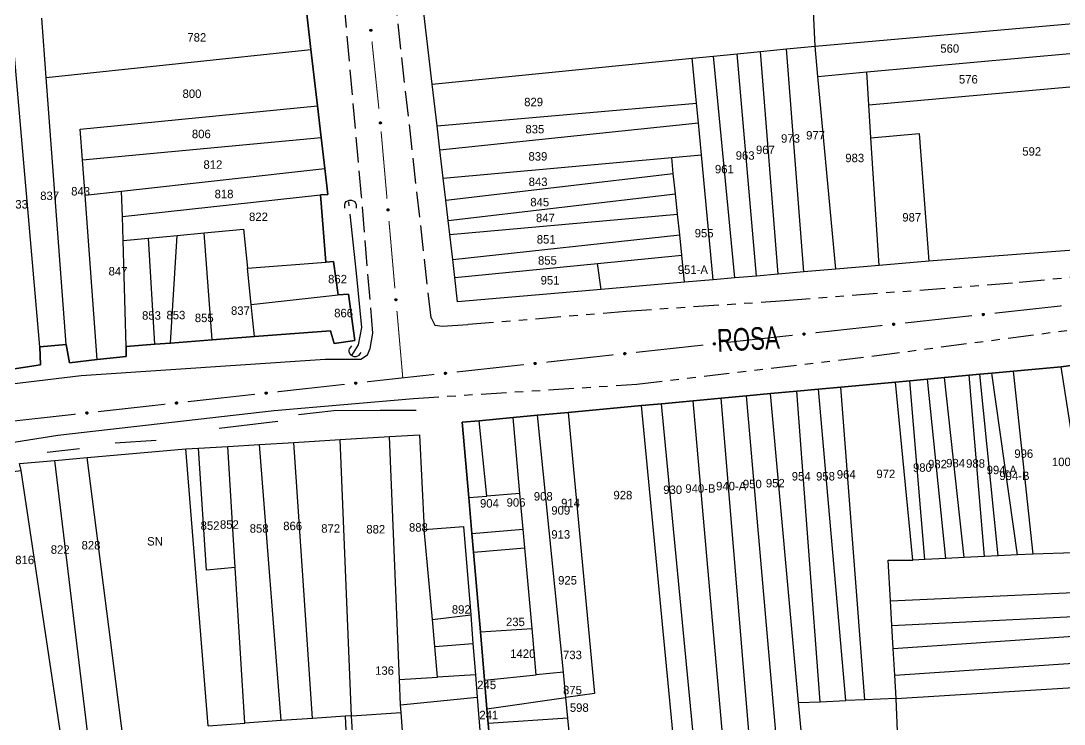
# Model space of a CAD drawing. Extents: x 203851 to 204958, y 4839055 to 4839989.
# Drawn here: x 204450.1 to 204635.2, y 4839267.4 to 4839392.1 of the extents above; entities that cross this region are included whole.
import ezdxf
from ezdxf.enums import TextEntityAlignment as Align

# ---------------------------------------------------------------- set-up
doc = ezdxf.new("R2010")
doc.units = 0
doc.header["$LTSCALE"] = 1.5
doc.header["$MEASUREMENT"] = 0
for name, pattern in [('TRACO_05', [11, 7, -1, 0.5, -1, 0.5, -1]), ('TRACO_11', [8, 3, -1, 3, -1]), ('TRACO_25', [8, 3, -1, 1, -1, 1, -1])]:
    doc.linetypes.add(name, pattern=pattern)
for name, color, linetype in [('CD_MALHA_LOTES', 7, 'CONTINUOUS'), ('HD-VALAS-DRENOS', 170, 'CONTINUOUS'), ('RU-QUADRA', 210, 'CONTINUOUS'), ('SV-BUEIRO-VALA', 7, 'CONTINUOUS'), ('SV-EIXO-RUA-PAV', 20, 'CONTINUOUS'), ('SV-PONTE-BUEIRO', 251, 'CONTINUOUS'), ('SV-RUA-NAO-PAV', 7, 'CONTINUOUS'), ('SV-RUA-PAVIM', 7, 'CONTINUOUS'), ('SV-TXT-RUA-N-PAV', 7, 'CONTINUOUS'), ('Th_NmrPort', 1, 'CONTINUOUS')]:
    doc.layers.add(name, color=color, linetype=linetype)
doc.styles.add('ARIAL', font='ARIAL.SHX')

# ---------------------------------------------------------------- blocks, each defined once
blk = doc.blocks.new('COD120', base_point=(204091.84, 4839277.8))
at = {"layer": 'SV-PONTE-BUEIRO'}
blk.add_lwpolyline([(204090.84, 4839276.4), (204090.84, 4839276.983333), (204090.84, 4839277.070833), (204090.923333, 4839277.304167), (204091.09, 4839277.566667), (204091.34, 4839277.7125), (204091.673333, 4839277.8), (204092.006667, 4839277.8), (204092.34, 4839277.7125), (204092.59, 4839277.566667), (204092.756667, 4839277.304167), (204092.84, 4839277.070833), (204092.84, 4839276.983333), (204092.84, 4839276.4)], dxfattribs=at)

msp = doc.modelspace()

# ---------------------------------------------------------------- linework, layer by layer
at = {"layer": 'CD_MALHA_LOTES', "linetype": 'Continuous', "flags": 128}
for points in [[(204523.04, 4839380.92), (204520.38, 4839403.71)], [(204500.38, 4839397.13), (204501.54, 4839387.07)], [(204590.98, 4839387.67), (204590.7, 4839393.87)], [(204453.45, 4839334.31), (204448.43, 4839392.06)], [(204454.59, 4839382.11), (204453.81, 4839392.59)], [(204590.98, 4839387.67), (204636.75, 4839391.66)], [(204585.94, 4839387.17), (204590.98, 4839387.67)], [(204591.49, 4839382.26), (204590.98, 4839387.67)], [(204454.59, 4839382.11), (204501.54, 4839387.07)], [(204501.54, 4839387.07), (204502.7, 4839377.07)], [(204569.2, 4839385.51), (204572.96, 4839385.88)], [(204572.96, 4839385.88), (204577.18, 4839386.3)], [(204576.74, 4839346.53), (204572.96, 4839385.88)], [(204577.18, 4839386.3), (204581.31, 4839386.71)], [(204580.58, 4839346.87), (204577.18, 4839386.3)], [(204581.31, 4839386.71), (204585.94, 4839387.17)], [(204584.47, 4839347.21), (204581.31, 4839386.71)], [(204589.01, 4839347.6), (204585.94, 4839387.17)], [(204600.17, 4839383.1), (204636.83, 4839386.43)], [(204523.04, 4839380.92), (204569.2, 4839385.51)], [(204569.95, 4839377.56), (204569.2, 4839385.51)], [(204458.13, 4839334.71), (204454.59, 4839382.11)], [(204591.49, 4839382.26), (204600.17, 4839383.1)], [(204594.7, 4839348.09), (204591.49, 4839382.26)], [(204600.54, 4839377.24), (204600.17, 4839383.1)], [(204523.91, 4839373.51), (204523.04, 4839380.92)], [(204600.54, 4839377.24), (204636.83, 4839380.47)], [(204460.58, 4839372.91), (204502.7, 4839377.07)], [(204502.7, 4839377.07), (204503.35, 4839371.42)], [(204523.91, 4839373.51), (204569.95, 4839377.56)], [(204570.28, 4839374.02), (204569.95, 4839377.56)], [(204600.91, 4839371.37), (204600.54, 4839377.24)], [(204460.99, 4839367.48), (204460.58, 4839372.91)], [(204524.41, 4839369.24), (204523.91, 4839373.51)], [(204524.41, 4839369.24), (204570.28, 4839374.02)], [(204570.82, 4839368.35), (204570.28, 4839374.02)], [(204460.99, 4839367.48), (204503.35, 4839371.42)], [(204503.35, 4839371.42), (204503.99, 4839365.92)], [(204600.91, 4839371.37), (204609.46, 4839372.13)], [(204602.34, 4839348.76), (204600.91, 4839371.37)], [(204609.46, 4839372.13), (204611.2, 4839349.53)], [(204525, 4839364.23), (204524.41, 4839369.24)], [(204461.46, 4839361.23), (204460.99, 4839367.48)], [(204525, 4839364.23), (204565.55, 4839367.88)], [(204565.55, 4839367.88), (204570.82, 4839368.35)], [(204565.84, 4839365.04), (204565.55, 4839367.88)], [(204572.91, 4839346.2), (204570.82, 4839368.35)], [(204467.95, 4839361.95), (204503.99, 4839365.92)], [(204503.99, 4839365.92), (204504.52, 4839361.35)], [(204525.46, 4839360.3), (204525, 4839364.23)], [(204525.46, 4839360.3), (204565.84, 4839365.04)], [(204566.21, 4839361.45), (204565.84, 4839365.04)], [(204461.46, 4839361.23), (204467.95, 4839361.95)], [(204468.09, 4839357.45), (204467.95, 4839361.95)], [(204463.64, 4839332.04), (204461.46, 4839361.23)], [(204468.09, 4839357.45), (204503.21, 4839361.27)], [(204504.52, 4839361.35), (204503.21, 4839361.27)], [(204503.21, 4839361.27), (204504.16, 4839349.32)], [(204525.88, 4839356.74), (204525.46, 4839360.3)], [(204525.88, 4839356.74), (204566.21, 4839361.45)], [(204566.59, 4839357.84), (204566.21, 4839361.45)], [(204468.22, 4839353.16), (204468.09, 4839357.45)], [(204526.17, 4839354.23), (204525.88, 4839356.74)], [(204526.17, 4839354.23), (204566.59, 4839357.84)], [(204566.97, 4839354.2), (204566.59, 4839357.84)], [(204477.83, 4839354.07), (204482.59, 4839354.52)], [(204482.59, 4839354.52), (204489.56, 4839355.17)], [(204484.03, 4839335.54), (204482.59, 4839354.52)], [(204489.56, 4839355.17), (204490.28, 4839348.29)], [(204468.22, 4839353.16), (204472.74, 4839353.59)], [(204468.78, 4839334.37), (204468.22, 4839353.16)], [(204472.74, 4839353.59), (204477.83, 4839354.07)], [(204473.86, 4839334.76), (204472.74, 4839353.59)], [(204476.62, 4839334.97), (204477.83, 4839354.07)], [(204526.69, 4839349.77), (204526.17, 4839354.23)], [(204526.69, 4839349.77), (204566.97, 4839354.2)], [(204567.35, 4839350.54), (204566.97, 4839354.2)], [(204636.83, 4839351.44), (204611.2, 4839349.53)], [(204490.28, 4839348.29), (204504.16, 4839349.32)], [(204504.16, 4839349.32), (204505.52, 4839349.45)], [(204505.52, 4839349.45), (204506.35, 4839343.52)], [(204527.06, 4839346.61), (204526.69, 4839349.77)], [(204527.06, 4839346.61), (204552.39, 4839349.08)], [(204552.39, 4839349.08), (204567.35, 4839350.54)], [(204553.05, 4839344.48), (204552.39, 4839349.08)], [(204567.84, 4839345.76), (204567.35, 4839350.54)], [(204611.2, 4839349.53), (204602.34, 4839348.76)], [(204490.96, 4839341.84), (204490.28, 4839348.29)], [(204584.47, 4839347.21), (204580.58, 4839346.87)], [(204589.01, 4839347.6), (204584.47, 4839347.21)], [(204594.7, 4839348.09), (204589.01, 4839347.6)], [(204602.34, 4839348.76), (204594.7, 4839348.09)], [(204527.57, 4839342.26), (204527.06, 4839346.61)], [(204567.84, 4839345.76), (204553.05, 4839344.48)], [(204572.91, 4839346.2), (204567.84, 4839345.76)], [(204576.74, 4839346.53), (204572.91, 4839346.2)], [(204580.58, 4839346.87), (204576.74, 4839346.53)], [(204490.96, 4839341.84), (204506.35, 4839343.52)], [(204506.35, 4839343.52), (204508.21, 4839343.64)], [(204508.21, 4839343.64), (204509.36, 4839335.45)], [(204553.05, 4839344.48), (204527.57, 4839342.26)], [(204491.55, 4839336.12), (204490.96, 4839341.84)], [(204491.55, 4839336.12), (204484.03, 4839335.54)], [(204505.01, 4839337.16), (204491.55, 4839336.12)], [(204505.64, 4839334.9), (204505.01, 4839337.16)], [(204458.13, 4839334.71), (204453.45, 4839334.31)], [(204453.45, 4839334.31), (204453.56, 4839331.1)], [(204458.69, 4839331.49), (204458.13, 4839334.71)], [(204468.78, 4839334.37), (204468.76, 4839332.61)], [(204473.86, 4839334.76), (204468.78, 4839334.37)], [(204476.62, 4839334.97), (204473.86, 4839334.76)], [(204484.03, 4839335.54), (204476.62, 4839334.97)], [(204509.36, 4839335.45), (204505.64, 4839334.9)], [(204468.76, 4839332.61), (204463.64, 4839332.04)], [(204453.56, 4839331.1), (204447.01, 4839330.08)], [(204463.64, 4839332.04), (204458.69, 4839331.49)], [(204626.22, 4839330), (204634.64, 4839330.78)], [(204634.64, 4839330.78), (204636.83, 4839331.03)], [(204636.83, 4839316.73), (204634.64, 4839330.78)], [(204607.8, 4839328.29), (204610.92, 4839328.58)], [(204610.92, 4839328.58), (204613.94, 4839328.86)], [(204614.19, 4839296.76), (204610.92, 4839328.58)], [(204613.94, 4839328.86), (204618.36, 4839329.27)], [(204617.42, 4839296.92), (204613.94, 4839328.86)], [(204618.36, 4839329.27), (204620.24, 4839329.44)], [(204621.03, 4839297.1), (204618.36, 4839329.27)], [(204620.24, 4839329.44), (204622.35, 4839329.64)], [(204623.47, 4839297.21), (204620.24, 4839329.44)], [(204622.35, 4839329.64), (204626.22, 4839330)], [(204626.93, 4839297.38), (204622.35, 4839329.64)], [(204629.68, 4839297.51), (204626.22, 4839330)], [(204587.77, 4839326.43), (204591.61, 4839326.79)], [(204591.61, 4839326.79), (204595.56, 4839327.15)], [(204596.45, 4839271.54), (204591.61, 4839326.79)], [(204595.56, 4839327.15), (204605.25, 4839328.05)], [(204599.8, 4839271.68), (204595.56, 4839327.15)], [(204605.25, 4839328.05), (204607.8, 4839328.29)], [(204608.33, 4839296.48), (204605.25, 4839328.05)], [(204610.44, 4839296.58), (204607.8, 4839328.29)], [(204563.76, 4839324.2), (204569.36, 4839324.72)], [(204569.36, 4839324.72), (204574.33, 4839325.18)], [(204574.62, 4839264.95), (204569.36, 4839324.72)], [(204574.33, 4839325.18), (204578.8, 4839325.6)], [(204579.28, 4839265.37), (204574.33, 4839325.18)], [(204578.8, 4839325.6), (204583.08, 4839326)], [(204584.02, 4839265.94), (204578.8, 4839325.6)], [(204583.08, 4839326), (204587.77, 4839326.43)], [(204588.06, 4839271.19), (204583.08, 4839326)], [(204591.91, 4839271.35), (204587.77, 4839326.43)], [(204547.17, 4839322.66), (204560.18, 4839323.87)], [(204560.18, 4839323.87), (204563.76, 4839324.2)], [(204565.95, 4839264.15), (204560.18, 4839323.87)], [(204569.5, 4839264.48), (204563.76, 4839324.2)], [(204528.39, 4839320.92), (204531.38, 4839321.2)], [(204531.38, 4839321.2), (204537.41, 4839321.76)], [(204532.74, 4839307.82), (204531.38, 4839321.2)], [(204537.41, 4839321.76), (204541.76, 4839322.16)], [(204538.62, 4839308.31), (204537.41, 4839321.76)], [(204541.76, 4839322.16), (204547.17, 4839322.66)], [(204546.33, 4839276.59), (204541.76, 4839322.16)], [(204547.17, 4839322.66), (204551.87, 4839272.82)], [(204529.55, 4839307.55), (204528.39, 4839320.92)], [(204492.39, 4839316.99), (204498.53, 4839317.36)], [(204498.53, 4839317.36), (204506.72, 4839317.85)], [(204501.79, 4839268.38), (204498.53, 4839317.36)], [(204506.72, 4839317.85), (204515.47, 4839318.38)], [(204508.72, 4839268.87), (204506.72, 4839317.85)], [(204515.47, 4839318.38), (204520.78, 4839318.7)], [(204517.25, 4839275.27), (204515.47, 4839318.38)], [(204520.78, 4839318.7), (204521.65, 4839301.87)], [(204461.81, 4839314.65), (204479.33, 4839316.2)], [(204479.33, 4839316.2), (204481.62, 4839316.34)], [(204483.3, 4839267.09), (204479.33, 4839316.2)], [(204481.62, 4839316.34), (204486.79, 4839316.65)], [(204482.99, 4839294.66), (204481.62, 4839316.34)], [(204486.79, 4839316.65), (204492.39, 4839316.99)], [(204488.11, 4839295.14), (204486.79, 4839316.65)], [(204496.28, 4839267.99), (204492.39, 4839316.99)], [(204449.85, 4839313.59), (204456.09, 4839314.14)], [(204456.09, 4839314.14), (204461.81, 4839314.65)], [(204462.22, 4839263.55), (204456.09, 4839314.14)], [(204468.21, 4839264.75), (204461.81, 4839314.65)], [(204443.89, 4839311.58), (204450.12, 4839312.37)], [(204450.12, 4839312.37), (204449.85, 4839313.59)], [(204457.61, 4839262.62), (204450.12, 4839312.37)], [(204538.62, 4839308.31), (204532.74, 4839307.82)], [(204539.2, 4839301.98), (204538.62, 4839308.31)], [(204529.55, 4839307.55), (204532.74, 4839307.82)], [(204530.1, 4839301.18), (204529.55, 4839307.55)], [(204521.65, 4839301.87), (204528.63, 4839302.41)], [(204523.09, 4839285.94), (204521.65, 4839301.87)], [(204528.63, 4839302.41), (204529.89, 4839286.75)], [(204530.1, 4839301.18), (204539.2, 4839301.98)], [(204530.38, 4839297.87), (204530.1, 4839301.18)], [(204539.5, 4839298.64), (204539.2, 4839301.98)], [(204530.38, 4839297.87), (204539.5, 4839298.64)], [(204531.61, 4839283.72), (204530.38, 4839297.87)], [(204540.79, 4839284.36), (204539.5, 4839298.64)], [(204621.03, 4839297.1), (204617.42, 4839296.92)], [(204623.47, 4839297.21), (204621.03, 4839297.1)], [(204626.93, 4839297.38), (204623.47, 4839297.21)], [(204629.68, 4839297.51), (204626.93, 4839297.38)], [(204636.83, 4839297.74), (204629.68, 4839297.51)], [(204488.11, 4839295.14), (204482.99, 4839294.66)], [(204489.8, 4839267.54), (204488.11, 4839295.14)], [(204603.98, 4839296.43), (204608.33, 4839296.48)], [(204604.38, 4839289.26), (204603.98, 4839296.43)], [(204610.44, 4839296.58), (204608.33, 4839296.48)], [(204614.19, 4839296.76), (204610.44, 4839296.58)], [(204617.42, 4839296.92), (204614.19, 4839296.76)], [(204604.38, 4839289.26), (204636.83, 4839290.71)], [(204604.63, 4839284.86), (204604.38, 4839289.26)], [(204523.09, 4839285.94), (204529.89, 4839286.75)], [(204523.53, 4839281.13), (204523.09, 4839285.94)], [(204529.89, 4839286.75), (204530.29, 4839281.68)], [(204604.63, 4839284.86), (204636.83, 4839286.48)], [(204531.61, 4839283.72), (204540.79, 4839284.36)], [(204541.53, 4839276.1), (204540.79, 4839284.36)], [(204604.86, 4839280.78), (204604.63, 4839284.86)], [(204532.35, 4839275.15), (204531.61, 4839283.72)], [(204604.86, 4839280.78), (204636.83, 4839282.95)], [(204523.53, 4839281.13), (204530.29, 4839281.68)], [(204524.02, 4839275.68), (204523.53, 4839281.13)], [(204530.29, 4839281.68), (204530.74, 4839276.09)], [(204605.13, 4839276.08), (204604.86, 4839280.78)], [(204546.33, 4839276.59), (204541.53, 4839276.1)], [(204546.78, 4839272.1), (204546.33, 4839276.59)], [(204605.13, 4839276.08), (204636.83, 4839278.19)], [(204517.25, 4839275.27), (204524.02, 4839275.68)], [(204517.43, 4839270.81), (204517.25, 4839275.27)], [(204530.74, 4839276.09), (204524.02, 4839275.68)], [(204530.74, 4839276.09), (204531.05, 4839272.18)], [(204532.35, 4839275.15), (204541.53, 4839276.1)], [(204532.78, 4839270.09), (204532.35, 4839275.15)], [(204605.36, 4839271.91), (204605.13, 4839276.08)], [(204605.36, 4839271.91), (204636.83, 4839273.87)], [(204517.43, 4839270.81), (204531.05, 4839272.18)], [(204531.05, 4839272.18), (204531.58, 4839265.53)], [(204532.78, 4839270.09), (204546.78, 4839272.1)], [(204551.87, 4839272.82), (204546.78, 4839272.1)], [(204547.15, 4839268.4), (204546.78, 4839272.1)], [(204588.06, 4839271.19), (204591.91, 4839271.35)], [(204588.52, 4839266.22), (204588.06, 4839271.19)], [(204591.91, 4839271.35), (204596.45, 4839271.54)], [(204599.8, 4839271.68), (204596.45, 4839271.54)], [(204605.36, 4839271.91), (204599.8, 4839271.68)], [(204605.59, 4839266.05), (204605.36, 4839271.91)], [(204508.72, 4839268.87), (204517.53, 4839269.46)], [(204517.53, 4839269.46), (204517.43, 4839270.81)], [(204517.88, 4839264.54), (204517.53, 4839269.46)], [(204533.01, 4839267.51), (204532.78, 4839270.09)], [(204483.3, 4839267.09), (204489.8, 4839267.54)], [(204496.28, 4839267.99), (204489.8, 4839267.54)], [(204501.79, 4839268.38), (204496.28, 4839267.99)], [(204507.62, 4839268.78), (204501.79, 4839268.38)], [(204508.72, 4839268.87), (204507.62, 4839268.78)], [(204507.62, 4839268.78), (204507.87, 4839263.83)], [(204509.04, 4839263.98), (204508.72, 4839268.87)], [(204528.1, 4839249.68), (204527.7, 4839259.23), (204533.69, 4839259.62), (204533.01, 4839267.51)], [(204547.15, 4839268.4), (204533.01, 4839267.51)], [(204547.74, 4839262.47), (204547.15, 4839268.4)]]:
    msp.add_lwpolyline(points, dxfattribs=at)
at = {"layer": 'HD-VALAS-DRENOS', "linetype": 'TRACO_05'}
for points in [[(204508.78, 4839332.77, 4.72), (204509.97, 4839334.65, 4.72), (204510.58, 4839337.76, 4.72), (204509.61, 4839347.38, 4.72), (204508.25, 4839360.04, 4.72)], [(204499.34, 4839322.3, 4), (204505.58, 4839322.99, 4), (204513.83, 4839323.05, 4), (204520.21, 4839323.06, 4)], [(204485.24, 4839319.89, 4), (204496.47, 4839321.19, 4)], [(204466.78, 4839317.27, 4), (204474.09, 4839317.75, 4)], [(204454.73, 4839315.61, 4), (204460.5, 4839316.29, 4)]]:
    msp.add_polyline3d(points, dxfattribs=at)
at = {"layer": 'RU-QUADRA', "linetype": 'Continuous', "flags": 128}
for points in [[(204636.83, 4839351.44), (204611.2, 4839349.53), (204602.34, 4839348.76), (204594.7, 4839348.09), (204589.01, 4839347.6), (204584.47, 4839347.21), (204580.58, 4839346.87), (204576.74, 4839346.53), (204572.91, 4839346.2), (204567.84, 4839345.76), (204553.05, 4839344.48), (204527.57, 4839342.26), (204527.06, 4839346.61), (204526.69, 4839349.77), (204526.17, 4839354.23), (204525.88, 4839356.74), (204525.46, 4839360.3), (204525, 4839364.23), (204524.41, 4839369.24), (204523.91, 4839373.51), (204523.04, 4839380.92), (204520.38, 4839403.71)], [(204447.01, 4839330.08), (204453.56, 4839331.1), (204453.45, 4839334.31), (204458.13, 4839334.71), (204458.69, 4839331.49), (204463.64, 4839332.04), (204468.76, 4839332.61), (204468.78, 4839334.37), (204473.86, 4839334.76), (204476.62, 4839334.97), (204484.03, 4839335.54), (204491.55, 4839336.12), (204505.01, 4839337.16), (204505.64, 4839334.9), (204509.36, 4839335.45), (204508.21, 4839343.64), (204506.35, 4839343.52), (204505.52, 4839349.45), (204504.16, 4839349.32), (204503.21, 4839361.27), (204504.52, 4839361.35), (204503.99, 4839365.92), (204503.35, 4839371.42), (204502.7, 4839377.07), (204501.54, 4839387.07), (204500.38, 4839397.13)], [(204636.83, 4839331.03), (204634.64, 4839330.78), (204626.22, 4839330), (204622.35, 4839329.64), (204620.24, 4839329.44), (204618.36, 4839329.27), (204613.94, 4839328.86), (204610.92, 4839328.58), (204607.8, 4839328.29), (204605.25, 4839328.05), (204595.56, 4839327.15), (204591.61, 4839326.79), (204587.77, 4839326.43), (204583.08, 4839326), (204578.8, 4839325.6), (204574.33, 4839325.18), (204569.36, 4839324.72), (204563.76, 4839324.2), (204560.18, 4839323.87), (204547.17, 4839322.66), (204541.76, 4839322.16), (204537.41, 4839321.76), (204531.38, 4839321.2), (204528.39, 4839320.92), (204529.55, 4839307.55), (204530.1, 4839301.18), (204530.38, 4839297.87), (204531.61, 4839283.72), (204532.35, 4839275.15), (204532.78, 4839270.09), (204533.01, 4839267.51), (204533.69, 4839259.62)], [(204443.89, 4839311.58), (204450.12, 4839312.37), (204449.85, 4839313.59), (204456.09, 4839314.14), (204461.81, 4839314.65), (204479.33, 4839316.2), (204481.62, 4839316.34), (204486.79, 4839316.65), (204492.39, 4839316.99), (204498.53, 4839317.36), (204506.72, 4839317.85), (204515.47, 4839318.38), (204520.78, 4839318.7), (204521.65, 4839301.87), (204528.63, 4839302.41), (204529.89, 4839286.75), (204530.29, 4839281.68), (204530.74, 4839276.09), (204531.05, 4839272.18), (204531.58, 4839265.53)], [(204509.04, 4839263.98), (204508.72, 4839268.87), (204507.62, 4839268.78), (204507.87, 4839263.83)]]:
    msp.add_lwpolyline(points, dxfattribs=at)
at = {"layer": 'SV-EIXO-RUA-PAV'}
for points in [[(204512.26, 4839390.61), (204512.3, 4839390.58), (204512.33, 4839390.55), (204512.34, 4839390.51), (204512.35, 4839390.48), (204512.35, 4839390.44), (204512.34, 4839390.41), (204512.32, 4839390.37), (204512.29, 4839390.33), (204512.26, 4839390.31), (204512.22, 4839390.29), (204512.19, 4839390.28), (204512.15, 4839390.28), (204512.12, 4839390.29), (204512.08, 4839390.31), (204512.04, 4839390.34), (204512.01, 4839390.37), (204512, 4839390.41), (204511.99, 4839390.44), (204511.99, 4839390.48), (204512, 4839390.51), (204512.02, 4839390.55), (204512.05, 4839390.59), (204512.08, 4839390.62), (204512.12, 4839390.63), (204512.15, 4839390.63), (204512.19, 4839390.64), (204512.22, 4839390.63), (204512.26, 4839390.61)], [(204513.96, 4839374.18), (204513.99, 4839374.15), (204514.02, 4839374.12), (204514.03, 4839374.08), (204514.04, 4839374.05), (204514.04, 4839374.01), (204514.03, 4839373.98), (204514.01, 4839373.94), (204513.98, 4839373.9), (204513.95, 4839373.88), (204513.91, 4839373.86), (204513.88, 4839373.86), (204513.84, 4839373.86), (204513.81, 4839373.87), (204513.77, 4839373.88), (204513.73, 4839373.91), (204513.71, 4839373.95), (204513.69, 4839373.98), (204513.69, 4839374.02), (204513.69, 4839374.05), (204513.7, 4839374.09), (204513.71, 4839374.13), (204513.75, 4839374.16), (204513.78, 4839374.19), (204513.81, 4839374.2), (204513.85, 4839374.21), (204513.88, 4839374.21), (204513.92, 4839374.2), (204513.96, 4839374.18)], [(204515.31, 4839358.76), (204515.35, 4839358.73), (204515.38, 4839358.69), (204515.39, 4839358.66), (204515.4, 4839358.62), (204515.4, 4839358.59), (204515.39, 4839358.55), (204515.37, 4839358.51), (204515.34, 4839358.48), (204515.3, 4839358.45), (204515.27, 4839358.44), (204515.24, 4839358.43), (204515.2, 4839358.43), (204515.16, 4839358.44), (204515.13, 4839358.46), (204515.09, 4839358.49), (204515.06, 4839358.52), (204515.05, 4839358.56), (204515.04, 4839358.59), (204515.05, 4839358.63), (204515.05, 4839358.66), (204515.07, 4839358.7), (204515.1, 4839358.74), (204515.14, 4839358.76), (204515.17, 4839358.78), (204515.21, 4839358.78), (204515.24, 4839358.78), (204515.28, 4839358.78), (204515.31, 4839358.76)], [(204516.72, 4839342.82), (204516.75, 4839342.79), (204516.78, 4839342.75), (204516.79, 4839342.72), (204516.8, 4839342.68), (204516.8, 4839342.65), (204516.79, 4839342.61), (204516.77, 4839342.58), (204516.74, 4839342.54), (204516.71, 4839342.51), (204516.67, 4839342.5), (204516.64, 4839342.49), (204516.6, 4839342.49), (204516.57, 4839342.5), (204516.53, 4839342.52), (204516.49, 4839342.55), (204516.47, 4839342.58), (204516.45, 4839342.62), (204516.45, 4839342.65), (204516.45, 4839342.69), (204516.46, 4839342.72), (204516.47, 4839342.76), (204516.51, 4839342.8), (204516.54, 4839342.83), (204516.57, 4839342.84), (204516.61, 4839342.84), (204516.64, 4839342.84), (204516.68, 4839342.84), (204516.72, 4839342.82)], [(204620.68, 4839340.15), (204620.71, 4839340.19), (204620.75, 4839340.21), (204620.78, 4839340.23), (204620.82, 4839340.23), (204620.85, 4839340.23), (204620.89, 4839340.23), (204620.93, 4839340.21), (204620.97, 4839340.18), (204620.99, 4839340.15), (204621.01, 4839340.11), (204621.01, 4839340.08), (204621.01, 4839340.04), (204621.01, 4839340.01), (204620.99, 4839339.97), (204620.96, 4839339.93), (204620.92, 4839339.9), (204620.89, 4839339.89), (204620.86, 4839339.88), (204620.82, 4839339.88), (204620.78, 4839339.89), (204620.75, 4839339.91), (204620.71, 4839339.94), (204620.68, 4839339.97), (204620.67, 4839340), (204620.66, 4839340.04), (204620.66, 4839340.07), (204620.67, 4839340.11), (204620.68, 4839340.15)], [(204604.78, 4839338.41), (204604.81, 4839338.45), (204604.84, 4839338.48), (204604.88, 4839338.49), (204604.91, 4839338.5), (204604.95, 4839338.5), (204604.98, 4839338.49), (204605.02, 4839338.47), (204605.06, 4839338.44), (204605.09, 4839338.41), (204605.1, 4839338.37), (204605.11, 4839338.34), (204605.11, 4839338.3), (204605.1, 4839338.27), (204605.08, 4839338.23), (204605.05, 4839338.19), (204605.02, 4839338.16), (204604.99, 4839338.15), (204604.95, 4839338.14), (204604.91, 4839338.14), (204604.88, 4839338.15), (204604.84, 4839338.17), (204604.8, 4839338.2), (204604.78, 4839338.23), (204604.76, 4839338.27), (204604.76, 4839338.3), (204604.76, 4839338.34), (204604.76, 4839338.37), (204604.78, 4839338.41)], [(204588.87, 4839336.67), (204588.9, 4839336.71), (204588.94, 4839336.74), (204588.97, 4839336.75), (204589.01, 4839336.76), (204589.04, 4839336.76), (204589.08, 4839336.75), (204589.12, 4839336.74), (204589.15, 4839336.71), (204589.18, 4839336.67), (204589.2, 4839336.64), (204589.2, 4839336.6), (204589.2, 4839336.57), (204589.19, 4839336.53), (204589.18, 4839336.49), (204589.15, 4839336.45), (204589.11, 4839336.43), (204589.08, 4839336.41), (204589.04, 4839336.41), (204589.01, 4839336.41), (204588.97, 4839336.41), (204588.93, 4839336.43), (204588.9, 4839336.46), (204588.87, 4839336.49), (204588.86, 4839336.53), (204588.85, 4839336.56), (204588.85, 4839336.6), (204588.86, 4839336.63), (204588.87, 4839336.67)], [(204572.97, 4839334.93), (204573, 4839334.97), (204573.03, 4839335), (204573.07, 4839335.01), (204573.1, 4839335.02), (204573.14, 4839335.02), (204573.17, 4839335.01), (204573.21, 4839335), (204573.25, 4839334.97), (204573.27, 4839334.93), (204573.29, 4839334.9), (204573.3, 4839334.86), (204573.3, 4839334.83), (204573.29, 4839334.79), (204573.27, 4839334.75), (204573.24, 4839334.71), (204573.21, 4839334.69), (204573.17, 4839334.68), (204573.14, 4839334.67), (204573.1, 4839334.67), (204573.07, 4839334.68), (204573.03, 4839334.69), (204572.99, 4839334.72), (204572.97, 4839334.76), (204572.95, 4839334.79), (204572.95, 4839334.82), (204572.94, 4839334.86), (204572.95, 4839334.9), (204572.97, 4839334.93)], [(204557.06, 4839333.2), (204557.09, 4839333.24), (204557.13, 4839333.26), (204557.16, 4839333.28), (204557.2, 4839333.28), (204557.23, 4839333.28), (204557.27, 4839333.28), (204557.3, 4839333.26), (204557.34, 4839333.23), (204557.37, 4839333.19), (204557.39, 4839333.16), (204557.39, 4839333.12), (204557.39, 4839333.09), (204557.38, 4839333.05), (204557.37, 4839333.02), (204557.34, 4839332.98), (204557.3, 4839332.95), (204557.27, 4839332.94), (204557.23, 4839332.93), (204557.2, 4839332.93), (204557.16, 4839332.94), (204557.12, 4839332.95), (204557.09, 4839332.99), (204557.06, 4839333.02), (204557.05, 4839333.05), (204557.04, 4839333.09), (204557.04, 4839333.12), (204557.04, 4839333.16), (204557.06, 4839333.2)], [(204541.16, 4839331.46), (204541.19, 4839331.5), (204541.22, 4839331.52), (204541.26, 4839331.54), (204541.29, 4839331.54), (204541.33, 4839331.54), (204541.36, 4839331.54), (204541.4, 4839331.52), (204541.44, 4839331.49), (204541.46, 4839331.45), (204541.48, 4839331.42), (204541.49, 4839331.39), (204541.49, 4839331.35), (204541.48, 4839331.32), (204541.46, 4839331.28), (204541.43, 4839331.24), (204541.4, 4839331.21), (204541.36, 4839331.2), (204541.33, 4839331.19), (204541.29, 4839331.19), (204541.26, 4839331.2), (204541.22, 4839331.22), (204541.18, 4839331.25), (204541.15, 4839331.28), (204541.14, 4839331.31), (204541.14, 4839331.35), (204541.13, 4839331.38), (204541.14, 4839331.42), (204541.16, 4839331.46)], [(204525.25, 4839329.72), (204525.28, 4839329.76), (204525.32, 4839329.79), (204525.35, 4839329.8), (204525.39, 4839329.81), (204525.42, 4839329.81), (204525.46, 4839329.8), (204525.49, 4839329.78), (204525.53, 4839329.75), (204525.56, 4839329.72), (204525.57, 4839329.68), (204525.58, 4839329.65), (204525.58, 4839329.61), (204525.57, 4839329.58), (204525.56, 4839329.54), (204525.53, 4839329.5), (204525.49, 4839329.47), (204525.46, 4839329.46), (204525.42, 4839329.45), (204525.39, 4839329.45), (204525.35, 4839329.46), (204525.31, 4839329.48), (204525.28, 4839329.51), (204525.25, 4839329.54), (204525.24, 4839329.58), (204525.23, 4839329.61), (204525.23, 4839329.65), (204525.23, 4839329.68), (204525.25, 4839329.72)], [(204509.35, 4839327.97), (204509.38, 4839328.01), (204509.41, 4839328.03), (204509.45, 4839328.05), (204509.48, 4839328.05), (204509.52, 4839328.05), (204509.55, 4839328.05), (204509.59, 4839328.03), (204509.63, 4839328), (204509.65, 4839327.97), (204509.67, 4839327.93), (204509.68, 4839327.9), (204509.68, 4839327.86), (204509.67, 4839327.83), (204509.65, 4839327.79), (204509.62, 4839327.75), (204509.59, 4839327.72), (204509.55, 4839327.71), (204509.52, 4839327.7), (204509.48, 4839327.7), (204509.45, 4839327.71), (204509.41, 4839327.73), (204509.37, 4839327.76), (204509.35, 4839327.79), (204509.33, 4839327.82), (204509.33, 4839327.86), (204509.32, 4839327.89), (204509.33, 4839327.93), (204509.35, 4839327.97)], [(204493.45, 4839326.21), (204493.48, 4839326.24), (204493.51, 4839326.27), (204493.54, 4839326.29), (204493.58, 4839326.29), (204493.61, 4839326.29), (204493.65, 4839326.28), (204493.69, 4839326.27), (204493.73, 4839326.24), (204493.75, 4839326.2), (204493.77, 4839326.17), (204493.78, 4839326.13), (204493.78, 4839326.1), (204493.77, 4839326.06), (204493.75, 4839326.02), (204493.72, 4839325.99), (204493.69, 4839325.96), (204493.65, 4839325.95), (204493.62, 4839325.94), (204493.58, 4839325.94), (204493.55, 4839325.95), (204493.51, 4839325.96), (204493.47, 4839325.99), (204493.44, 4839326.03), (204493.43, 4839326.06), (204493.42, 4839326.1), (204493.42, 4839326.13), (204493.43, 4839326.17), (204493.45, 4839326.21)], [(204477.54, 4839324.44), (204477.57, 4839324.48), (204477.61, 4839324.51), (204477.64, 4839324.52), (204477.68, 4839324.53), (204477.71, 4839324.53), (204477.75, 4839324.52), (204477.79, 4839324.5), (204477.82, 4839324.47), (204477.85, 4839324.44), (204477.87, 4839324.4), (204477.87, 4839324.37), (204477.87, 4839324.34), (204477.86, 4839324.3), (204477.85, 4839324.26), (204477.82, 4839324.22), (204477.78, 4839324.2), (204477.75, 4839324.18), (204477.71, 4839324.18), (204477.68, 4839324.17), (204477.64, 4839324.18), (204477.6, 4839324.2), (204477.57, 4839324.23), (204477.54, 4839324.26), (204477.53, 4839324.3), (204477.52, 4839324.33), (204477.52, 4839324.37), (204477.53, 4839324.4), (204477.54, 4839324.44)], [(204461.64, 4839322.68), (204461.67, 4839322.72), (204461.71, 4839322.74), (204461.74, 4839322.76), (204461.77, 4839322.76), (204461.81, 4839322.76), (204461.84, 4839322.76), (204461.88, 4839322.74), (204461.92, 4839322.71), (204461.95, 4839322.67), (204461.96, 4839322.64), (204461.97, 4839322.61), (204461.97, 4839322.57), (204461.96, 4839322.53), (204461.95, 4839322.5), (204461.91, 4839322.46), (204461.88, 4839322.43), (204461.85, 4839322.42), (204461.81, 4839322.41), (204461.78, 4839322.41), (204461.74, 4839322.42), (204461.7, 4839322.43), (204461.66, 4839322.47), (204461.64, 4839322.5), (204461.62, 4839322.53), (204461.62, 4839322.57), (204461.62, 4839322.6), (204461.62, 4839322.64), (204461.64, 4839322.68)]]:
    msp.add_lwpolyline(points, close=True, dxfattribs=at)
for points in [[(204511.99, 4839390.48), (204512.01, 4839390.37)], [(204512, 4839390.51), (204512.04, 4839390.34)], [(204512, 4839390.49), (204512.03, 4839390.36)], [(204512.01, 4839390.53), (204512.06, 4839390.33)], [(204512.02, 4839390.55), (204512.08, 4839390.31)], [(204512.04, 4839390.57), (204512.1, 4839390.3)], [(204512.05, 4839390.59), (204512.12, 4839390.29)], [(204512.07, 4839390.6), (204512.13, 4839390.29)], [(204512.08, 4839390.62), (204512.15, 4839390.28)], [(204512.1, 4839390.62), (204512.17, 4839390.29)], [(204512.12, 4839390.63), (204512.19, 4839390.28)], [(204512.13, 4839390.63), (204512.2, 4839390.29)], [(204512.15, 4839390.63), (204512.22, 4839390.29)], [(204512.17, 4839390.63), (204512.24, 4839390.3)], [(204512.19, 4839390.64), (204512.26, 4839390.31)], [(204512.21, 4839390.63), (204512.27, 4839390.32)], [(204512.22, 4839390.63), (204512.29, 4839390.33)], [(204512.24, 4839390.62), (204512.3, 4839390.35)], [(204512.26, 4839390.61), (204512.32, 4839390.37)], [(204512.28, 4839390.59), (204512.33, 4839390.4)], [(204512.3, 4839390.58), (204512.34, 4839390.41)], [(204512.32, 4839390.56), (204512.34, 4839390.43)], [(204512.33, 4839390.55), (204512.35, 4839390.44)], [(204513.69, 4839374.07), (204513.72, 4839373.94)], [(204513.69, 4839374.05), (204513.71, 4839373.95)], [(204513.7, 4839374.09), (204513.73, 4839373.91)], [(204513.71, 4839374.13), (204513.77, 4839373.88)], [(204513.71, 4839374.1), (204513.75, 4839373.91)], [(204513.73, 4839374.14), (204513.79, 4839373.88)], [(204513.75, 4839374.16), (204513.81, 4839373.87)], [(204513.76, 4839374.17), (204513.82, 4839373.87)], [(204513.78, 4839374.19), (204513.84, 4839373.86)], [(204513.8, 4839374.19), (204513.86, 4839373.86)], [(204513.81, 4839374.2), (204513.88, 4839373.86)], [(204513.83, 4839374.2), (204513.89, 4839373.86)], [(204513.85, 4839374.21), (204513.91, 4839373.86)], [(204513.87, 4839374.2), (204513.93, 4839373.87)], [(204513.88, 4839374.21), (204513.95, 4839373.88)], [(204513.9, 4839374.2), (204513.97, 4839373.89)], [(204513.92, 4839374.2), (204513.98, 4839373.9)], [(204513.94, 4839374.19), (204514, 4839373.92)], [(204513.96, 4839374.18), (204514.01, 4839373.94)], [(204513.98, 4839374.17), (204514.02, 4839373.97)], [(204513.99, 4839374.15), (204514.03, 4839373.98)], [(204514.01, 4839374.13), (204514.03, 4839374)], [(204514.02, 4839374.12), (204514.04, 4839374.01)], [(204515.05, 4839358.66), (204515.09, 4839358.49)], [(204515.05, 4839358.64), (204515.08, 4839358.51)], [(204515.05, 4839358.63), (204515.06, 4839358.52)], [(204515.06, 4839358.68), (204515.11, 4839358.48)], [(204515.07, 4839358.7), (204515.13, 4839358.46)], [(204515.09, 4839358.72), (204515.14, 4839358.45)], [(204515.1, 4839358.74), (204515.16, 4839358.44)], [(204515.12, 4839358.75), (204515.18, 4839358.44)], [(204515.14, 4839358.76), (204515.2, 4839358.43)], [(204515.15, 4839358.77), (204515.22, 4839358.43)], [(204515.17, 4839358.78), (204515.24, 4839358.43)], [(204515.19, 4839358.78), (204515.25, 4839358.43)], [(204515.21, 4839358.78), (204515.27, 4839358.44)], [(204515.22, 4839358.78), (204515.29, 4839358.45)], [(204515.24, 4839358.78), (204515.3, 4839358.45)], [(204515.26, 4839358.77), (204515.32, 4839358.47)], [(204515.28, 4839358.78), (204515.34, 4839358.48)], [(204515.29, 4839358.77), (204515.35, 4839358.5)], [(204515.31, 4839358.76), (204515.37, 4839358.51)], [(204515.33, 4839358.74), (204515.38, 4839358.54)], [(204515.35, 4839358.73), (204515.39, 4839358.55)], [(204515.37, 4839358.71), (204515.39, 4839358.58)], [(204515.38, 4839358.69), (204515.4, 4839358.59)], [(204516.45, 4839342.7), (204516.48, 4839342.57)], [(204516.45, 4839342.69), (204516.47, 4839342.58)], [(204516.46, 4839342.72), (204516.49, 4839342.55)], [(204516.47, 4839342.76), (204516.53, 4839342.52)], [(204516.47, 4839342.74), (204516.51, 4839342.54)], [(204516.49, 4839342.78), (204516.55, 4839342.51)], [(204516.51, 4839342.8), (204516.57, 4839342.5)], [(204516.52, 4839342.81), (204516.58, 4839342.5)], [(204516.54, 4839342.83), (204516.6, 4839342.49)], [(204516.56, 4839342.83), (204516.62, 4839342.49)], [(204516.57, 4839342.84), (204516.64, 4839342.49)], [(204516.59, 4839342.84), (204516.65, 4839342.5)], [(204516.61, 4839342.84), (204516.67, 4839342.5)], [(204516.63, 4839342.84), (204516.69, 4839342.51)], [(204516.64, 4839342.84), (204516.71, 4839342.51)], [(204516.66, 4839342.84), (204516.73, 4839342.53)], [(204516.68, 4839342.84), (204516.74, 4839342.54)], [(204516.7, 4839342.83), (204516.76, 4839342.56)], [(204516.72, 4839342.82), (204516.77, 4839342.58)], [(204516.74, 4839342.8), (204516.78, 4839342.6)], [(204516.75, 4839342.79), (204516.79, 4839342.61)], [(204516.77, 4839342.77), (204516.79, 4839342.64)], [(204516.78, 4839342.75), (204516.8, 4839342.65)], [(204620.66, 4839340.07), (204620.99, 4839340.15)], [(204620.66, 4839340.06), (204620.99, 4839340.13)], [(204620.66, 4839340.04), (204621.01, 4839340.11)], [(204620.67, 4839340.11), (204620.97, 4839340.18)], [(204620.67, 4839340.09), (204620.97, 4839340.16)], [(204620.67, 4839340.02), (204621.01, 4839340.09)], [(204620.67, 4839340), (204621.01, 4839340.08)], [(204620.68, 4839340.15), (204620.93, 4839340.21)], [(204620.68, 4839340.13), (204620.94, 4839340.19)], [(204620.68, 4839339.99), (204621.01, 4839340.06)], [(204620.68, 4839339.97), (204621.01, 4839340.04)], [(204620.7, 4839340.17), (204620.9, 4839340.22)], [(204620.7, 4839339.95), (204621.01, 4839340.02)], [(204620.71, 4839340.19), (204620.89, 4839340.23)], [(204620.71, 4839339.94), (204621.01, 4839340.01)], [(204620.73, 4839340.2), (204620.86, 4839340.23)], [(204620.73, 4839339.92), (204620.99, 4839339.99)], [(204620.75, 4839340.21), (204620.85, 4839340.23)], [(204620.75, 4839339.91), (204620.99, 4839339.97)], [(204620.77, 4839339.9), (204620.97, 4839339.95)], [(204620.78, 4839339.89), (204620.96, 4839339.93)], [(204620.81, 4839339.89), (204620.93, 4839339.91)], [(204620.82, 4839339.88), (204620.92, 4839339.9)], [(204604.76, 4839338.37), (204605.06, 4839338.44)], [(204604.76, 4839338.35), (204605.07, 4839338.43)], [(204604.76, 4839338.34), (204605.09, 4839338.41)], [(204604.76, 4839338.32), (204605.09, 4839338.39)], [(204604.76, 4839338.3), (204605.1, 4839338.37)], [(204604.76, 4839338.28), (204605.1, 4839338.35)], [(204604.76, 4839338.27), (204605.11, 4839338.34)], [(204604.77, 4839338.39), (204605.04, 4839338.46)], [(204604.77, 4839338.25), (204605.11, 4839338.32)], [(204604.78, 4839338.41), (204605.02, 4839338.47)], [(204604.78, 4839338.23), (204605.11, 4839338.3)], [(204604.79, 4839338.22), (204605.1, 4839338.28)], [(204604.8, 4839338.43), (204604.99, 4839338.48)], [(204604.8, 4839338.2), (204605.1, 4839338.27)], [(204604.81, 4839338.45), (204604.98, 4839338.49)], [(204604.83, 4839338.19), (204605.09, 4839338.25)], [(204604.83, 4839338.46), (204604.96, 4839338.49)], [(204604.84, 4839338.48), (204604.95, 4839338.5)], [(204604.84, 4839338.17), (204605.08, 4839338.23)], [(204604.86, 4839338.16), (204605.06, 4839338.21)], [(204604.88, 4839338.15), (204605.05, 4839338.19)], [(204604.9, 4839338.15), (204605.03, 4839338.18)], [(204604.91, 4839338.14), (204605.02, 4839338.16)], [(204588.85, 4839336.6), (204589.18, 4839336.67)], [(204588.85, 4839336.58), (204589.18, 4839336.65)], [(204588.85, 4839336.56), (204589.2, 4839336.64)], [(204588.86, 4839336.63), (204589.15, 4839336.71)], [(204588.86, 4839336.62), (204589.16, 4839336.69)], [(204588.86, 4839336.55), (204589.2, 4839336.62)], [(204588.86, 4839336.53), (204589.2, 4839336.6)], [(204588.87, 4839336.67), (204589.12, 4839336.74)], [(204588.87, 4839336.65), (204589.13, 4839336.72)], [(204588.87, 4839336.51), (204589.2, 4839336.58)], [(204588.87, 4839336.49), (204589.2, 4839336.57)], [(204588.89, 4839336.69), (204589.09, 4839336.74)], [(204588.89, 4839336.48), (204589.19, 4839336.55)], [(204588.9, 4839336.71), (204589.08, 4839336.75)], [(204588.9, 4839336.46), (204589.19, 4839336.53)], [(204588.92, 4839336.73), (204589.05, 4839336.75)], [(204588.92, 4839336.45), (204589.18, 4839336.51)], [(204588.93, 4839336.43), (204589.18, 4839336.49)], [(204588.94, 4839336.74), (204589.04, 4839336.76)], [(204588.96, 4839336.42), (204589.15, 4839336.47)], [(204588.97, 4839336.41), (204589.15, 4839336.45)], [(204589, 4839336.41), (204589.12, 4839336.44)], [(204589.01, 4839336.41), (204589.11, 4839336.43)], [(204572.94, 4839334.86), (204573.27, 4839334.93)], [(204572.95, 4839334.9), (204573.25, 4839334.97)], [(204572.95, 4839334.88), (204573.26, 4839334.95)], [(204572.95, 4839334.84), (204573.28, 4839334.92)], [(204572.95, 4839334.82), (204573.29, 4839334.9)], [(204572.95, 4839334.81), (204573.29, 4839334.88)], [(204572.95, 4839334.79), (204573.3, 4839334.86)], [(204572.96, 4839334.91), (204573.23, 4839334.98)], [(204572.96, 4839334.77), (204573.29, 4839334.84)], [(204572.97, 4839334.93), (204573.21, 4839335)], [(204572.97, 4839334.76), (204573.3, 4839334.83)], [(204572.98, 4839334.74), (204573.29, 4839334.81)], [(204572.99, 4839334.96), (204573.18, 4839335)], [(204572.99, 4839334.72), (204573.29, 4839334.79)], [(204573, 4839334.97), (204573.17, 4839335.01)], [(204573.01, 4839334.71), (204573.28, 4839334.77)], [(204573.02, 4839334.99), (204573.15, 4839335.02)], [(204573.03, 4839335), (204573.14, 4839335.02)], [(204573.03, 4839334.69), (204573.27, 4839334.75)], [(204573.05, 4839334.69), (204573.25, 4839334.73)], [(204573.07, 4839334.68), (204573.24, 4839334.71)], [(204573.09, 4839334.67), (204573.22, 4839334.7)], [(204573.1, 4839334.67), (204573.21, 4839334.69)], [(204557.04, 4839333.16), (204557.34, 4839333.23)], [(204557.04, 4839333.12), (204557.37, 4839333.19)], [(204557.04, 4839333.11), (204557.37, 4839333.18)], [(204557.04, 4839333.09), (204557.39, 4839333.16)], [(204557.05, 4839333.14), (204557.35, 4839333.21)], [(204557.05, 4839333.07), (204557.39, 4839333.14)], [(204557.05, 4839333.05), (204557.39, 4839333.12)], [(204557.06, 4839333.2), (204557.3, 4839333.26)], [(204557.06, 4839333.18), (204557.32, 4839333.24)], [(204557.06, 4839333.03), (204557.39, 4839333.11)], [(204557.06, 4839333.02), (204557.39, 4839333.09)], [(204557.08, 4839333.22), (204557.28, 4839333.27)], [(204557.08, 4839333), (204557.38, 4839333.07)], [(204557.09, 4839333.24), (204557.27, 4839333.28)], [(204557.09, 4839332.99), (204557.38, 4839333.05)], [(204557.11, 4839333.25), (204557.24, 4839333.28)], [(204557.11, 4839332.97), (204557.37, 4839333.03)], [(204557.12, 4839332.95), (204557.37, 4839333.02)], [(204557.13, 4839333.26), (204557.23, 4839333.28)], [(204557.15, 4839332.95), (204557.34, 4839332.99)], [(204557.16, 4839332.94), (204557.34, 4839332.98)], [(204557.18, 4839332.93), (204557.31, 4839332.96)], [(204557.2, 4839332.93), (204557.3, 4839332.95)], [(204541.13, 4839331.38), (204541.46, 4839331.45)], [(204541.14, 4839331.42), (204541.44, 4839331.49)], [(204541.14, 4839331.4), (204541.45, 4839331.47)], [(204541.14, 4839331.37), (204541.47, 4839331.44)], [(204541.14, 4839331.35), (204541.48, 4839331.42)], [(204541.14, 4839331.33), (204541.48, 4839331.4)], [(204541.14, 4839331.31), (204541.49, 4839331.39)], [(204541.15, 4839331.44), (204541.42, 4839331.5)], [(204541.15, 4839331.3), (204541.48, 4839331.37)], [(204541.15, 4839331.28), (204541.49, 4839331.35)], [(204541.16, 4839331.46), (204541.4, 4839331.52)], [(204541.17, 4839331.26), (204541.48, 4839331.33)], [(204541.18, 4839331.48), (204541.37, 4839331.53)], [(204541.18, 4839331.25), (204541.48, 4839331.32)], [(204541.19, 4839331.5), (204541.36, 4839331.54)], [(204541.2, 4839331.23), (204541.47, 4839331.3)], [(204541.21, 4839331.51), (204541.34, 4839331.54)], [(204541.22, 4839331.52), (204541.33, 4839331.54)], [(204541.22, 4839331.22), (204541.46, 4839331.28)], [(204541.24, 4839331.21), (204541.44, 4839331.26)], [(204541.26, 4839331.2), (204541.43, 4839331.24)], [(204541.28, 4839331.2), (204541.41, 4839331.22)], [(204541.29, 4839331.19), (204541.4, 4839331.21)], [(204525.23, 4839329.68), (204525.53, 4839329.75)], [(204525.23, 4839329.65), (204525.56, 4839329.72)], [(204525.23, 4839329.63), (204525.56, 4839329.7)], [(204525.23, 4839329.61), (204525.57, 4839329.68)], [(204525.24, 4839329.7), (204525.51, 4839329.77)], [(204525.24, 4839329.66), (204525.54, 4839329.74)], [(204525.24, 4839329.59), (204525.58, 4839329.66)], [(204525.24, 4839329.58), (204525.58, 4839329.65)], [(204525.25, 4839329.72), (204525.49, 4839329.78)], [(204525.25, 4839329.56), (204525.58, 4839329.63)], [(204525.25, 4839329.54), (204525.58, 4839329.61)], [(204525.26, 4839329.53), (204525.57, 4839329.59)], [(204525.27, 4839329.74), (204525.47, 4839329.79)], [(204525.28, 4839329.76), (204525.46, 4839329.8)], [(204525.28, 4839329.51), (204525.57, 4839329.58)], [(204525.3, 4839329.77), (204525.43, 4839329.8)], [(204525.3, 4839329.5), (204525.56, 4839329.56)], [(204525.31, 4839329.48), (204525.56, 4839329.54)], [(204525.32, 4839329.79), (204525.42, 4839329.81)], [(204525.34, 4839329.47), (204525.53, 4839329.52)], [(204525.35, 4839329.46), (204525.53, 4839329.5)], [(204525.37, 4839329.46), (204525.5, 4839329.49)], [(204525.39, 4839329.45), (204525.49, 4839329.47)], [(204509.32, 4839327.89), (204509.65, 4839327.97)], [(204509.33, 4839327.93), (204509.63, 4839328)], [(204509.33, 4839327.91), (204509.64, 4839327.98)], [(204509.33, 4839327.88), (204509.66, 4839327.95)], [(204509.33, 4839327.86), (204509.67, 4839327.93)], [(204509.33, 4839327.84), (204509.67, 4839327.91)], [(204509.33, 4839327.82), (204509.68, 4839327.9)], [(204509.34, 4839327.95), (204509.61, 4839328.01)], [(204509.34, 4839327.81), (204509.67, 4839327.88)], [(204509.35, 4839327.97), (204509.59, 4839328.03)], [(204509.35, 4839327.79), (204509.68, 4839327.86)], [(204509.36, 4839327.77), (204509.67, 4839327.84)], [(204509.37, 4839327.99), (204509.56, 4839328.04)], [(204509.37, 4839327.76), (204509.67, 4839327.83)], [(204509.38, 4839328.01), (204509.55, 4839328.05)], [(204509.39, 4839327.74), (204509.66, 4839327.81)], [(204509.4, 4839328.02), (204509.53, 4839328.05)], [(204509.41, 4839328.03), (204509.52, 4839328.05)], [(204509.41, 4839327.73), (204509.65, 4839327.79)], [(204509.43, 4839327.72), (204509.63, 4839327.77)], [(204509.45, 4839327.71), (204509.62, 4839327.75)], [(204509.47, 4839327.71), (204509.6, 4839327.74)], [(204509.48, 4839327.7), (204509.59, 4839327.72)], [(204493.42, 4839326.13), (204493.75, 4839326.2)], [(204493.42, 4839326.1), (204493.77, 4839326.17)], [(204493.43, 4839326.17), (204493.73, 4839326.24)], [(204493.43, 4839326.15), (204493.73, 4839326.22)], [(204493.43, 4839326.11), (204493.75, 4839326.19)], [(204493.43, 4839326.08), (204493.77, 4839326.15)], [(204493.43, 4839326.06), (204493.78, 4839326.13)], [(204493.44, 4839326.18), (204493.7, 4839326.25)], [(204493.44, 4839326.04), (204493.77, 4839326.12)], [(204493.44, 4839326.03), (204493.78, 4839326.1)], [(204493.45, 4839326.21), (204493.69, 4839326.27)], [(204493.46, 4839326.23), (204493.66, 4839326.27)], [(204493.46, 4839326.01), (204493.77, 4839326.08)], [(204493.47, 4839325.99), (204493.77, 4839326.06)], [(204493.48, 4839326.24), (204493.65, 4839326.28)], [(204493.49, 4839325.98), (204493.76, 4839326.04)], [(204493.5, 4839326.26), (204493.62, 4839326.29)], [(204493.51, 4839326.27), (204493.61, 4839326.29)], [(204493.51, 4839325.96), (204493.75, 4839326.02)], [(204493.53, 4839325.96), (204493.73, 4839326)], [(204493.55, 4839325.95), (204493.72, 4839325.99)], [(204493.57, 4839325.94), (204493.7, 4839325.97)], [(204493.58, 4839325.94), (204493.69, 4839325.96)], [(204477.52, 4839324.37), (204477.85, 4839324.44)], [(204477.52, 4839324.35), (204477.85, 4839324.42)], [(204477.52, 4839324.33), (204477.87, 4839324.4)], [(204477.53, 4839324.4), (204477.82, 4839324.47)], [(204477.53, 4839324.39), (204477.83, 4839324.46)], [(204477.53, 4839324.31), (204477.87, 4839324.38)], [(204477.53, 4839324.3), (204477.87, 4839324.37)], [(204477.54, 4839324.44), (204477.79, 4839324.5)], [(204477.54, 4839324.42), (204477.8, 4839324.49)], [(204477.54, 4839324.28), (204477.87, 4839324.35)], [(204477.54, 4839324.26), (204477.87, 4839324.34)], [(204477.56, 4839324.46), (204477.76, 4839324.51)], [(204477.56, 4839324.25), (204477.86, 4839324.32)], [(204477.57, 4839324.48), (204477.75, 4839324.52)], [(204477.57, 4839324.23), (204477.86, 4839324.3)], [(204477.59, 4839324.5), (204477.72, 4839324.52)], [(204477.59, 4839324.22), (204477.85, 4839324.28)], [(204477.6, 4839324.2), (204477.85, 4839324.26)], [(204477.61, 4839324.51), (204477.71, 4839324.53)], [(204477.63, 4839324.19), (204477.82, 4839324.24)], [(204477.64, 4839324.18), (204477.82, 4839324.22)], [(204477.67, 4839324.18), (204477.79, 4839324.21)], [(204477.68, 4839324.17), (204477.78, 4839324.2)], [(204461.62, 4839322.64), (204461.92, 4839322.71)], [(204461.62, 4839322.62), (204461.93, 4839322.69)], [(204461.62, 4839322.6), (204461.95, 4839322.67)], [(204461.62, 4839322.59), (204461.95, 4839322.66)], [(204461.62, 4839322.57), (204461.96, 4839322.64)], [(204461.62, 4839322.55), (204461.97, 4839322.62)], [(204461.62, 4839322.53), (204461.97, 4839322.61)], [(204461.63, 4839322.66), (204461.9, 4839322.72)], [(204461.64, 4839322.68), (204461.88, 4839322.74)], [(204461.64, 4839322.52), (204461.97, 4839322.59)], [(204461.64, 4839322.5), (204461.97, 4839322.57)], [(204461.65, 4839322.48), (204461.96, 4839322.55)], [(204461.66, 4839322.7), (204461.86, 4839322.75)], [(204461.66, 4839322.47), (204461.96, 4839322.53)], [(204461.67, 4839322.72), (204461.84, 4839322.76)], [(204461.69, 4839322.73), (204461.82, 4839322.76)], [(204461.69, 4839322.45), (204461.95, 4839322.51)], [(204461.7, 4839322.43), (204461.95, 4839322.5)], [(204461.71, 4839322.74), (204461.81, 4839322.76)], [(204461.73, 4839322.43), (204461.92, 4839322.48)], [(204461.74, 4839322.42), (204461.91, 4839322.46)], [(204461.76, 4839322.42), (204461.89, 4839322.44)], [(204461.78, 4839322.41), (204461.88, 4839322.43)]]:
    msp.add_lwpolyline(points, dxfattribs=at)
at = {"layer": 'SV-EIXO-RUA-PAV', "const_width": 0.18}
for points in [[(204512.37, 4839388.47), (204513.6, 4839376.53)], [(204513.99, 4839372.55), (204515.04, 4839360.6)], [(204515.39, 4839356.61), (204516.44, 4839344.66)], [(204622.83, 4839340.27), (204634.76, 4839341.58)], [(204516.8, 4839340.67), (204517.76, 4839329.72)], [(204606.92, 4839338.53), (204618.85, 4839339.84)], [(204591.02, 4839336.8), (204602.95, 4839338.1)], [(204575.11, 4839335.06), (204587.04, 4839336.36)], [(204559.21, 4839333.32), (204571.14, 4839334.62)], [(204543.3, 4839331.58), (204555.23, 4839332.89)], [(204527.4, 4839329.84), (204539.32, 4839331.15)], [(204511.49, 4839328.1), (204517.46, 4839328.76)], [(204517.46, 4839328.76), (204517.84, 4839328.8)], [(204517.76, 4839329.72), (204517.84, 4839328.8)], [(204517.84, 4839328.8), (204523.42, 4839329.41)], [(204495.59, 4839326.33), (204507.52, 4839327.65)], [(204479.69, 4839324.57), (204491.61, 4839325.89)], [(204463.78, 4839322.8), (204475.71, 4839324.13)], [(204447.88, 4839321.04), (204459.81, 4839322.36)]]:
    msp.add_lwpolyline(points, dxfattribs=at)
at = {"layer": 'SV-RUA-NAO-PAV', "linetype": 'TRACO_25'}
for points in [[(204522.86, 4839339.44, 5.5), (204523.54, 4839338.15, 5.5), (204524.87, 4839337.95, 5.5), (204529.45, 4839338.3, 5.5), (204557.45, 4839340.64, 5.44), (204585.63, 4839342.52, 5.43), (204627.22, 4839345.76, 4.2), (204636.82, 4839346.7, 4.3)], [(204519.75, 4839325.16, 4.66), (204559.38, 4839327.67, 5.05), (204601.48, 4839332.71, 4.45), (204636.82, 4839337.37, 4.02)]]:
    msp.add_polyline3d(points, dxfattribs=at)
at = {"layer": 'SV-RUA-PAVIM', "linetype": 'TRACO_11'}
for points in [[(204522.86, 4839339.44, 4.55), (204506.6, 4839484.04, 8.5), (204506.59, 4839485.55, 8.5), (204507.13, 4839486.34, 8.5), (204508.4, 4839486.95, 8.5)], [(204510.38, 4839332.11, 4.75), (204511.56, 4839332.91, 4.75), (204512.07, 4839334, 4.75), (204512.52, 4839336.73, 4.75), (204510.53, 4839361.06, 5.99), (204506.65, 4839404.27, 7.49), (204497.69, 4839483.14, 8.42), (204496.9, 4839484.93, 8.7)]]:
    msp.add_polyline3d(points, dxfattribs=at)
at = {"layer": 'SV-RUA-PAVIM', "linetype": 'Continuous'}
for points in [[(204496.9, 4839484.93, 8.7), (204495.11, 4839485.74, 8.7), (204444.18, 4839481.47, 7.36), (204379.22, 4839475.35, 4.83), (204377.07, 4839474.12, 4.83), (204375.72, 4839471.84, 4.83), (204375.38, 4839465.76, 4.83), (204379.43, 4839428.82, 4.83), (204390.84, 4839324.19, 5.5), (204391.53, 4839322.47, 5.54), (204392.87, 4839321.53, 5.67), (204398.66, 4839321.67, 5.77), (204423.32, 4839324.75, 5.86), (204460.77, 4839329.22, 5.34), (204504.06, 4839332.14, 4.75), (204510.38, 4839332.11, 4.75)], [(204404.01, 4839199.32, 3.41), (204399.3, 4839239.98, 4), (204391.32, 4839305.44, 5.47), (204391.56, 4839307.85, 5.49), (204392.96, 4839309.19, 5.49), (204403.5, 4839310.54, 5.49), (204429.45, 4839314.29, 5.16), (204456.62, 4839318.64, 4.46), (204495.04, 4839323.01, 4.41), (204519.75, 4839325.16, 4.49)]]:
    msp.add_polyline3d(points, dxfattribs=at)

# ---------------------------------------------------------------- block references
at = {"layer": 'SV-BUEIRO-VALA'}
msp.add_blockref('COD120', (204508.56, 4839360.3, 4.74), dxfattribs=at)
at = {"layer": 'SV-BUEIRO-VALA', "rotation": 144}
msp.add_blockref('COD120', (204508.78, 4839332.77, 4.74), dxfattribs=at)

# ---------------------------------------------------------------- texts
at = {"layer": 'SV-TXT-RUA-N-PAV', "style": 'ARIAL', "width": 0.7}
msp.add_text('ROSA', height=4, rotation=3, dxfattribs=at).set_placement((204573.71, 4839333.42))
at = {"layer": 'Th_NmrPort', "color": 1}
for s, p in [('782', (204479.62, 4839389.21)), ('560', (204613.21, 4839387.23)), ('576', (204616.51, 4839381.77)), ('800', (204478.76, 4839379.21)), ('829', (204539.38, 4839377.74)), ('835', (204539.6, 4839372.92)), ('806', (204480.42, 4839372.07)), ('973', (204584.96, 4839371.27)), ('977', (204589.41, 4839371.84)), ('967', (204580.5, 4839369.25)), ('592', (204627.76, 4839368.97)), ('812', (204482.47, 4839366.64)), ('839', (204540.14, 4839368.09)), ('963', (204576.91, 4839368.25)), ('983', (204596.35, 4839367.81)), ('961', (204573.22, 4839365.83)), ('843', (204540.17, 4839363.58)), ('837', (204453.51, 4839361.1)), ('843', (204459, 4839361.91)), ('818', (204484.45, 4839361.42)), ('833', (204447.98, 4839359.59)), ('845', (204540.46, 4839359.98)), ('822', (204490.56, 4839357.37)), ('987', (204606.47, 4839357.28)), ('847', (204541.47, 4839357.18)), ('955', (204569.63, 4839354.47)), ('851', (204541.61, 4839353.37)), ('855', (204541.83, 4839349.63)), ('847', (204465.64, 4839347.72)), ('862', (204504.59, 4839346.32)), ('951-A', (204566.63, 4839347.99)), ('951', (204542.29, 4839346.11)), ('837', (204487.36, 4839340.73)), ('853', (204471.58, 4839339.87)), ('853', (204475.91, 4839339.94)), ('855', (204480.94, 4839339.44)), ('866', (204505.67, 4839340.3)), ('996', (204626.34, 4839315.36)), ('980', (204608.36, 4839312.89)), ('982', (204611.04, 4839313.5)), ('984', (204614.25, 4839313.67)), ('988', (204617.79, 4839313.61)), ('1000', (204633.01, 4839313.89)), ('954', (204586.85, 4839311.34)), ('958', (204591.17, 4839311.34)), ('964', (204594.85, 4839311.68)), ('972', (204601.87, 4839311.77)), ('994-A', (204621.43, 4839312.46)), ('994-B', (204623.69, 4839311.42)), ('940-B', (204567.97, 4839309.17)), ('940-A', (204573.43, 4839309.6)), ('950', (204578.18, 4839309.97)), ('952', (204582.26, 4839310.12)), ('908', (204541.09, 4839307.78)), ('928', (204555.22, 4839308)), ('930', (204564.05, 4839308.95)), ('904', (204531.54, 4839306.54)), ('906', (204536.26, 4839306.7)), ('914', (204545.93, 4839306.6)), ('909', (204544.19, 4839305.28)), ('852', (204481.97, 4839302.59)), ('852', (204485.4, 4839302.78)), ('858', (204490.68, 4839302.08)), ('866', (204496.63, 4839302.53)), ('872', (204503.37, 4839302.08)), ('882', (204511.37, 4839301.94)), ('888', (204518.94, 4839302.27)), ('913', (204544.19, 4839301.03)), ('822', (204455.38, 4839298.34)), ('828', (204460.85, 4839299.11)), ('SN', (204472.48, 4839299.81)), ('816', (204449.08, 4839296.5)), ('925', (204545.4, 4839292.89)), ('892', (204526.54, 4839287.71)), ('235', (204536.15, 4839285.51)), ('1420', (204536.9, 4839279.87)), ('733', (204546.27, 4839279.65)), ('136', (204512.93, 4839276.87)), ('245', (204531.05, 4839274.33)), ('875', (204546.27, 4839273.41)), ('598', (204547.48, 4839270.3)), ('241', (204531.43, 4839268.99))]:
    msp.add_text(s, height=1.5, dxfattribs=at).set_placement(p, align=Align.MIDDLE_LEFT)

doc.saveas('drawing.dxf')
